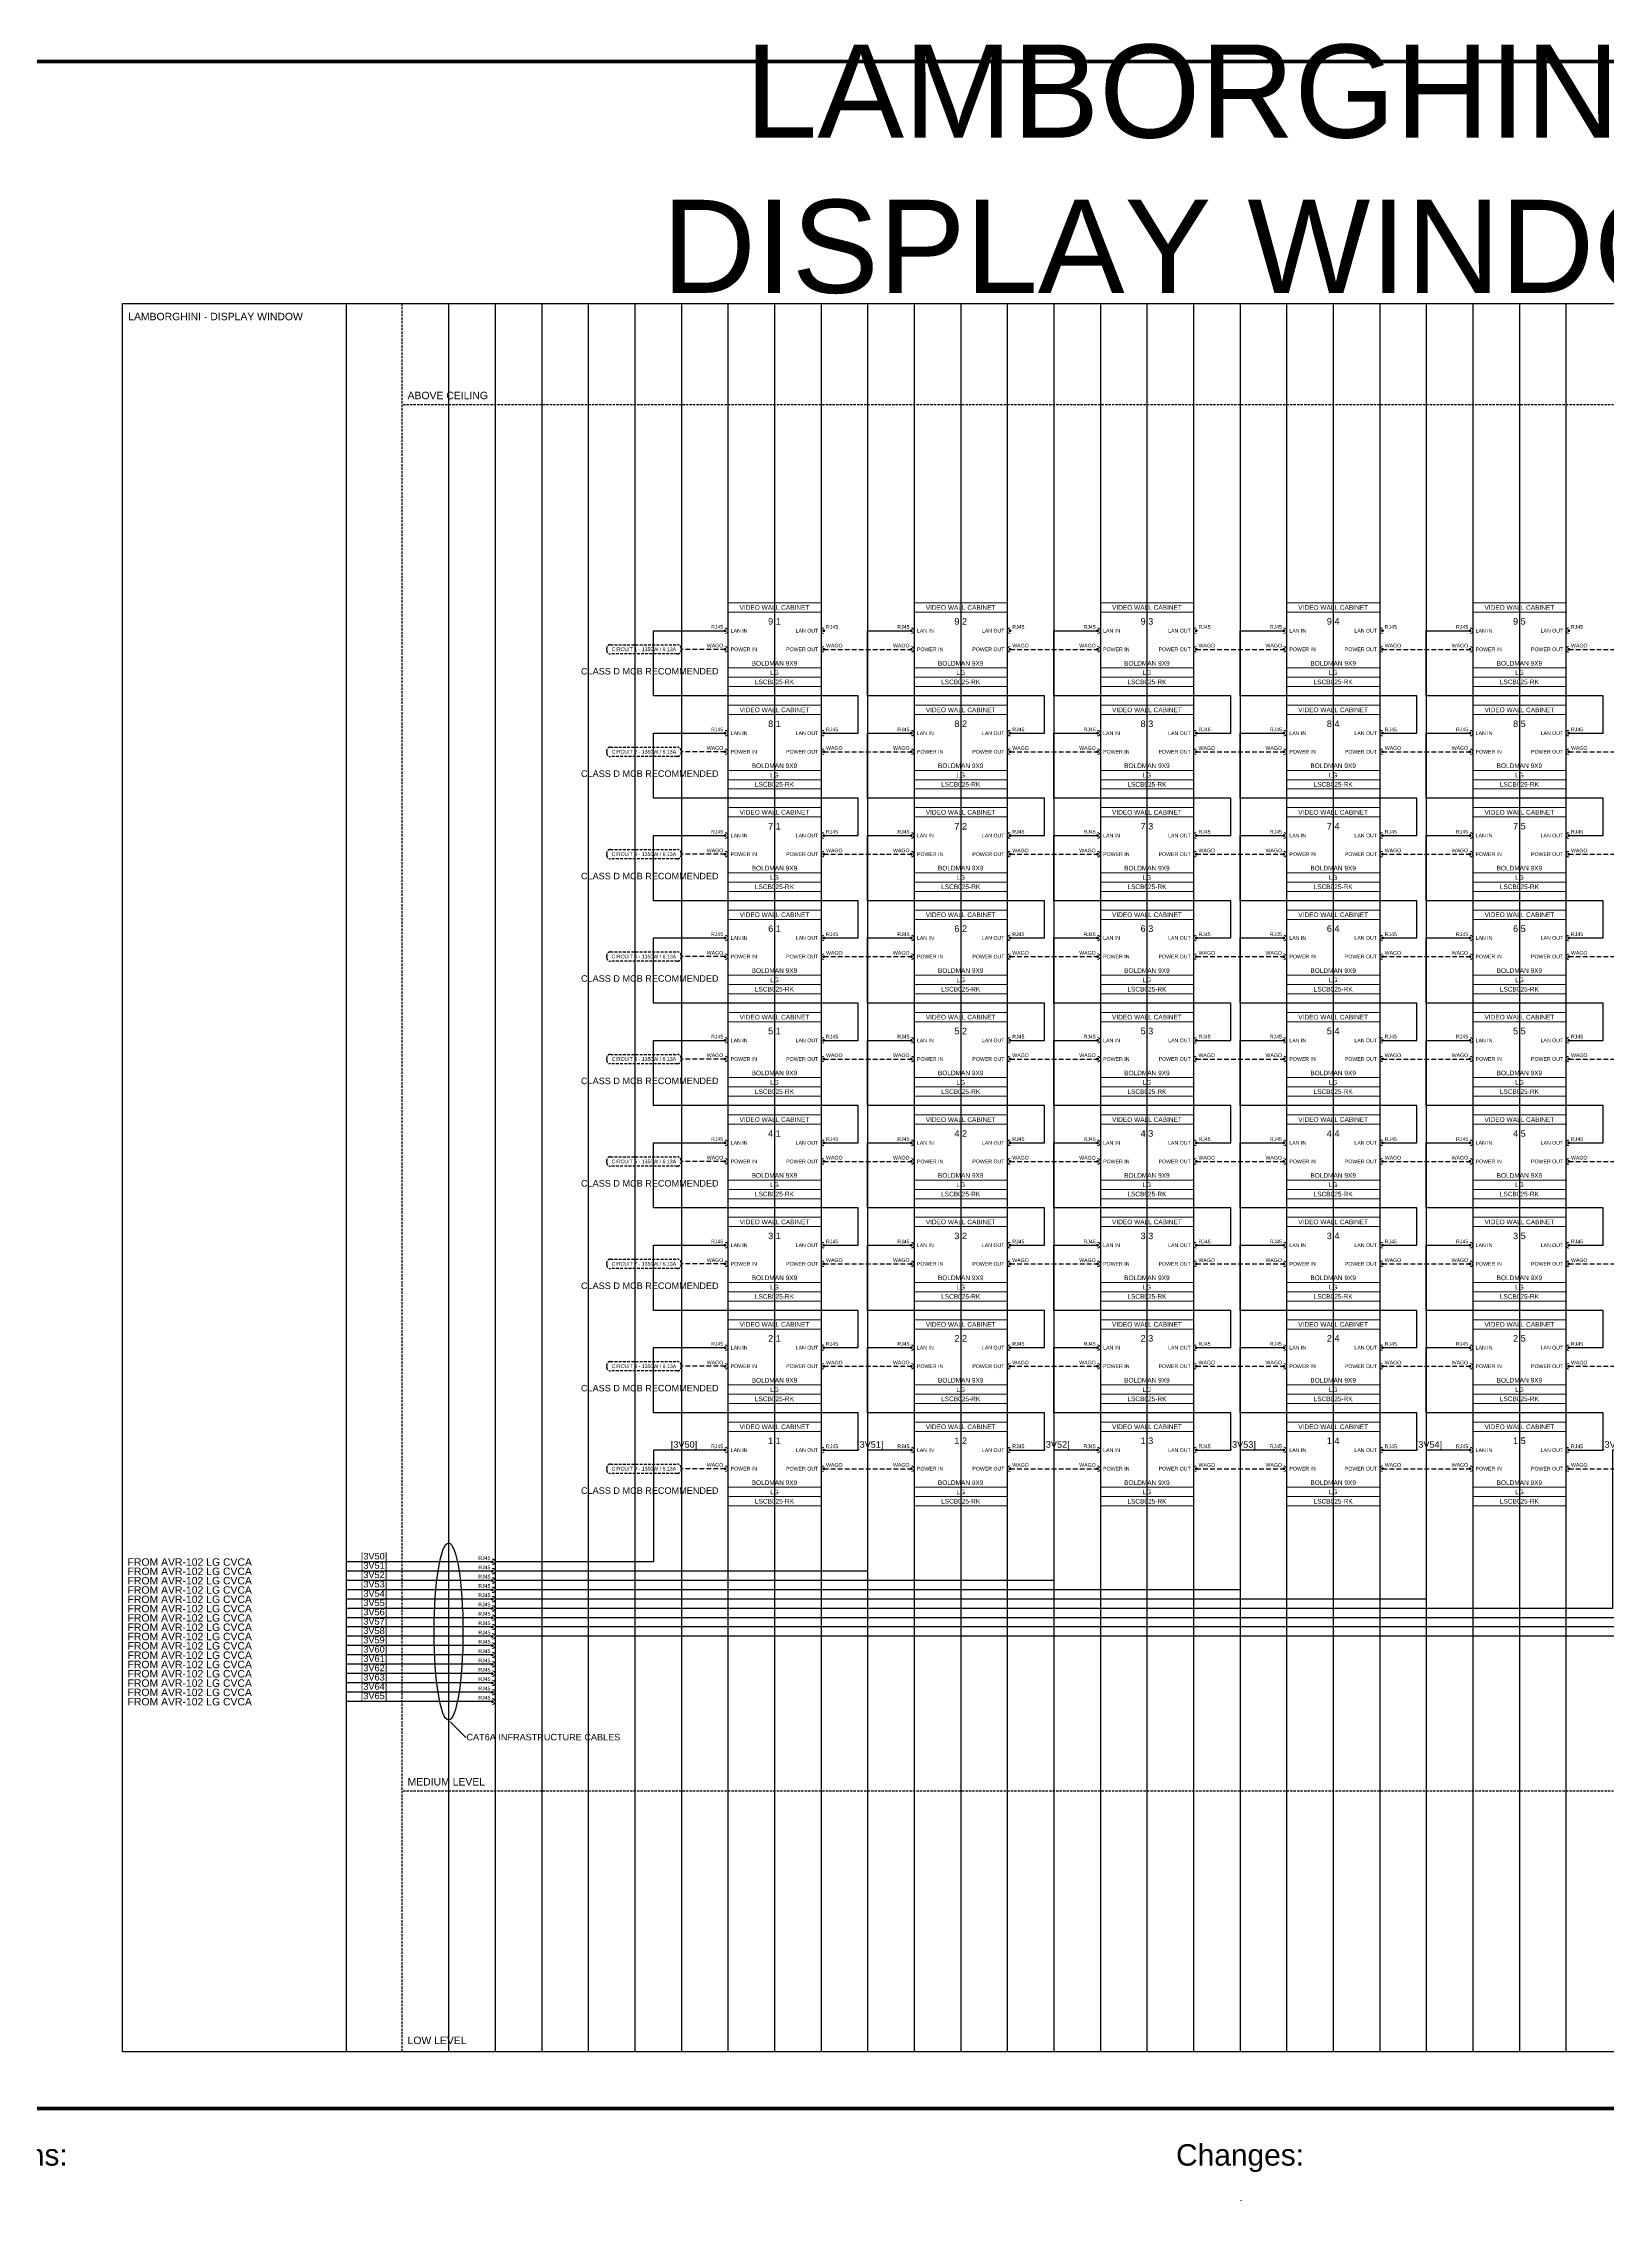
# Model space of a CAD drawing. Header units: millimetres. Extents: x -71336 to -35435, y -26189 to 22712.
# Drawn here: x -48688 to -47848, y -992 to 167 of the extents above; entities that cross this region are included whole.
import ezdxf
from ezdxf import colors
from ezdxf.entities.mleader import LeaderData, LeaderLine
from ezdxf.enums import TextEntityAlignment as Align
from ezdxf.math import Vec2, Vec3

# ---------------------------------------------------------------- set-up
doc = ezdxf.new("R2018")
doc.units = ezdxf.units.MM
doc.linetypes.add('DASHED', pattern=[0.75, 0.5, -0.25])
doc.linetypes.add('DASHED2', pattern=[0.375, 0.25, -0.125])
for name, color, linetype in [('SC - 3 Core Flex', 7, 'DASHED'), ('SC - Cat - Green - Data', 84, 'Continuous'), ('SC - Cat - Red - AV', 1, 'Continuous'), ('SC - Text', 7, 'Continuous'), ('Text', 7, 'Continuous')]:
    doc.layers.add(name, color=color, linetype=linetype)
doc.layers.add('SC - Equipment', color=7, linetype='Continuous', lineweight=13)
doc.layers.add('SC - Titlesheet - Model', color=250, linetype='Continuous', plot=False)
doc.layers.add('SC - Xlines', color=252, linetype='Continuous', plot=False)
doc.styles.add('ARIAL', font='arial.ttf')
doc.styles.get("Standard").update_dxf_attribs({"font": 'arial.ttf', "height": 35})

# ---------------------------------------------------------------- blocks, each defined once
blk = doc.blocks.new('LG LSCB025-RK - SCHEMATIC')
at = {"layer": 'SC - Equipment'}
for p, q in [((-25, 0), (25, 0)), ((-25, -45), (-25, 0)), ((25, 0), (25, -45)), ((25, -5), (-25, -5)), ((25, -35), (-25, -35)), ((25, -35), (-25, -35)), ((25, -40), (-25, -40)), ((25, -40), (-25, -40)), ((25, -40), (-25, -40)), ((25, -45), (-25, -45))]:
    blk.add_line(p, q, dxfattribs=at)
at = {"layer": 'SC - Equipment', "const_width": 0.7}
for points in [[(-26.1, -15, 1), (-26.9, -15, 1)], [(26.1, -15, -1), (26.9, -15, -1)], [(-26.1, -25, 1), (-26.9, -25, 1)], [(26.1, -25, -1), (26.9, -25, -1)]]:
    blk.add_lwpolyline(points, format="xyb", close=True, dxfattribs=at)
at = {"layer": 'SC - Equipment'}
for centre, start, end in [((-26.5, -15), 270, 90), ((26.5, -15), 90, 270), ((-26.5, -25), 270, 90), ((26.5, -25), 90, 270)]:
    blk.add_arc(centre, 1.5, start, end, dxfattribs=at)
at = {"ltscale": 5}
for tag, p in [('DESCRIPTION', (0, -2.5)), ('BRACKET', (0, -32.5)), ('MODEL', (0, -42.5)), ('MAKE', (0, -37.5))]:
    blk.add_attdef(tag, text='', height=2.5, dxfattribs=at).set_placement(p, align=Align.MIDDLE_CENTER)
at = {"ltscale": 5, "flags": 1}
for tag, p in [('ROOM_TYPE', (45, -5)), ('LOCATION', (45, -10)), ('RACK_EQUIPMENT_(Y/N)', (45, -15)), ('IP_(Y/N)', (45, -30)), ('POE(WATT)', (45, -35)), ('AMP(@240V)', (45, -40)), ('WATT', (45, -45)), ('WEIGHT(KG)', (45, -55)), ('TRANSFORMER_TAPS', (45, -60)), ('BTU/H', (45, -50))]:
    blk.add_attdef(tag, p, '', height=2.5, dxfattribs=at)
at = {"layer": 'SC - Equipment', "ltscale": 5, "char_height": 2}
for s, insert, width, attachment_point in [('WAGO', (-27.5, -23), 5.774, 6), ('RJ45', (-27.5, -13), 5.774, 6), ('LAN IN', (-23.5, -15), 23.5, 4), ('LAN OUT', (23.5, -15), 23.5, 6), ('WAGO', (27.7, -23), 3.746, 4), ('RJ45', (27.7, -13), 3.746, 4), ('POWER IN', (-23.5, -25), 23.5, 4), ('POWER OUT', (23.5, -25), 23.5, 6)]:
    blk.add_mtext(s, dxfattribs=dict(at, insert=insert, width=width, attachment_point=attachment_point))
blk = doc.blocks.new('*U189')
at = {"layer": 'SC - Titlesheet - Model', "color": 6, "ltscale": 5, "const_width": 1}
blk.add_lwpolyline([(-365.5, -287), (365.5, -287), (365.5, 287), (-365.5, 287)], close=True, dxfattribs=at)
at = {"ltscale": 5, "style": 'ARIAL'}
blk.add_text('Additions:', height=6, dxfattribs=at).set_placement((-365.5, -297), align=Align.TOP_LEFT)
blk.add_text('Changes:', height=6, dxfattribs=at).set_placement((0, -297), align=Align.TOP_CENTER)
at = {"layer": 'SC - Titlesheet - Model', "color": 5, "lineweight": 30, "ltscale": 5, "flags": 104}
blk.add_attdef('ADDITIONS', text='', height=5, dxfattribs=at).set_placement((-365.5, -312), align=Align.TOP_LEFT)
blk.add_attdef('CHANGES', text='', height=5, dxfattribs=at).set_placement((0, -312), align=Align.TOP_CENTER)
blk.add_attdef('OMISSIONS', text='', height=5, dxfattribs=at).set_placement((365.5, -312), align=Align.TOP_RIGHT)

msp = doc.modelspace()

# ---------------------------------------------------------------- linework, layer by layer
at = {"color": 30, "linetype": 'DASHED2', "ltscale": 5}
msp.add_line((-48495.154, 26.75), (-48495.159, -912.147), dxfattribs=at)
at = {"color": 31, "linetype": 'DASHED2', "ltscale": 5}
for p, q in [((-47445.154, -27.698), (-48495.154, -27.696)), ((-47445.154, -772.148), (-48495.155, -772.148))]:
    msp.add_line(p, q, dxfattribs=at)
at = {"layer": 'SC - 3 Core Flex', "ltscale": 3}
for points in [[(-48383.252, -156.468), (-48347.252, -156.468, -0.41421356), (-48345.252, -158.468), (-48345.252, -159.468, -0.41421356), (-48347.252, -161.468), (-48383.252, -161.468, -0.41421356), (-48385.252, -159.468), (-48385.252, -158.468, -0.41421356)], [(-48383.252, -211.468), (-48347.252, -211.468, -0.41421356), (-48345.252, -213.468), (-48345.252, -214.468, -0.41421356), (-48347.252, -216.468), (-48383.252, -216.468, -0.41421356), (-48385.252, -214.468), (-48385.252, -213.468, -0.41421356)], [(-48383.252, -266.468), (-48347.252, -266.468, -0.41421356), (-48345.252, -268.468), (-48345.252, -269.468, -0.41421356), (-48347.252, -271.468), (-48383.252, -271.468, -0.41421356), (-48385.252, -269.468), (-48385.252, -268.468, -0.41421356)], [(-48383.252, -321.468), (-48347.252, -321.468, -0.41421356), (-48345.252, -323.468), (-48345.252, -324.468, -0.41421356), (-48347.252, -326.468), (-48383.252, -326.468, -0.41421356), (-48385.252, -324.468), (-48385.252, -323.468, -0.41421356)], [(-48383.252, -376.468), (-48347.252, -376.468, -0.41421356), (-48345.252, -378.468), (-48345.252, -379.468, -0.41421356), (-48347.252, -381.468), (-48383.252, -381.468, -0.41421356), (-48385.252, -379.468), (-48385.252, -378.468, -0.41421356)], [(-48383.252, -431.468), (-48347.252, -431.468, -0.41421356), (-48345.252, -433.468), (-48345.252, -434.468, -0.41421356), (-48347.252, -436.468), (-48383.252, -436.468, -0.41421356), (-48385.252, -434.468), (-48385.252, -433.468, -0.41421356)], [(-48383.252, -486.468), (-48347.252, -486.468, -0.41421356), (-48345.252, -488.468), (-48345.252, -489.468, -0.41421356), (-48347.252, -491.468), (-48383.252, -491.468, -0.41421356), (-48385.252, -489.468), (-48385.252, -488.468, -0.41421356)], [(-48383.252, -541.468), (-48347.252, -541.468, -0.41421356), (-48345.252, -543.468), (-48345.252, -544.468, -0.41421356), (-48347.252, -546.468), (-48383.252, -546.468, -0.41421356), (-48385.252, -544.468), (-48385.252, -543.468, -0.41421356)], [(-48383.252, -596.468), (-48347.252, -596.468, -0.41421356), (-48345.252, -598.468), (-48345.252, -599.468, -0.41421356), (-48347.252, -601.468), (-48383.252, -601.468, -0.41421356), (-48385.252, -599.468), (-48385.252, -598.468, -0.41421356)]]:
    msp.add_lwpolyline(points, format="xyb", close=True, dxfattribs=at)
at = {"layer": 'SC - 3 Core Flex', "ltscale": 5}
for points in [[(-48321.654, -158.968), (-48345.154, -158.968)], [(-48268.654, -158.968), (-48221.654, -158.968)], [(-48168.654, -158.968), (-48121.654, -158.968)], [(-48068.654, -158.968), (-48021.654, -158.968)], [(-47968.654, -158.968), (-47921.654, -158.968)], [(-47868.654, -158.968), (-47821.654, -158.968)], [(-48321.654, -213.968), (-48345.154, -213.968)], [(-48268.654, -213.968), (-48221.654, -213.968)], [(-48168.654, -213.968), (-48121.654, -213.968)], [(-48068.654, -213.968), (-48021.654, -213.968)], [(-47968.654, -213.968), (-47921.654, -213.968)], [(-47868.654, -213.968), (-47821.654, -213.968)], [(-48321.654, -268.968), (-48345.154, -268.968)], [(-48268.654, -268.968), (-48221.654, -268.968)], [(-48168.654, -268.968), (-48121.654, -268.968)], [(-48068.654, -268.968), (-48021.654, -268.968)], [(-47968.654, -268.968), (-47921.654, -268.968)], [(-47868.654, -268.968), (-47821.654, -268.968)], [(-48321.654, -323.968), (-48345.154, -323.968)], [(-48268.654, -323.968), (-48221.654, -323.968)], [(-48168.654, -323.968), (-48121.654, -323.968)], [(-48068.654, -323.968), (-48021.654, -323.968)], [(-47968.654, -323.968), (-47921.654, -323.968)], [(-47868.654, -323.968), (-47821.654, -323.968)], [(-48321.654, -378.968), (-48345.154, -378.968)], [(-48268.654, -378.968), (-48221.654, -378.968)], [(-48168.654, -378.968), (-48121.654, -378.968)], [(-48068.654, -378.968), (-48021.654, -378.968)], [(-47968.654, -378.968), (-47921.654, -378.968)], [(-47868.654, -378.968), (-47821.654, -378.968)], [(-48321.654, -433.968), (-48345.154, -433.968)], [(-48268.654, -433.968), (-48221.654, -433.968)], [(-48168.654, -433.968), (-48121.654, -433.968)], [(-48068.654, -433.968), (-48021.654, -433.968)], [(-47968.654, -433.968), (-47921.654, -433.968)], [(-47868.654, -433.968), (-47821.654, -433.968)], [(-48321.654, -488.968), (-48345.154, -488.968)], [(-48268.654, -488.968), (-48221.654, -488.968)], [(-48168.654, -488.968), (-48121.654, -488.968)], [(-48068.654, -488.968), (-48021.654, -488.968)], [(-47968.654, -488.968), (-47921.654, -488.968)], [(-47868.654, -488.968), (-47821.654, -488.968)], [(-48321.654, -543.968), (-48345.154, -543.968)], [(-48268.654, -543.968), (-48221.654, -543.968)], [(-48168.654, -543.968), (-48121.654, -543.968)], [(-48068.654, -543.968), (-48021.654, -543.968)], [(-47968.654, -543.968), (-47921.654, -543.968)], [(-47868.654, -543.968), (-47821.654, -543.968)], [(-48321.654, -598.968), (-48345.154, -598.968)], [(-48268.654, -598.968), (-48221.654, -598.968)], [(-48168.654, -598.968), (-48121.654, -598.968)], [(-48068.654, -598.968), (-48021.654, -598.968)], [(-47968.654, -598.968), (-47921.654, -598.968)], [(-47868.654, -598.968), (-47821.654, -598.968)]]:
    msp.add_lwpolyline(points, dxfattribs=at)
at = {"layer": 'SC - Cat - Green - Data', "ltscale": 5}
for points in [[(-48446.654, -648.968), (-48525.154, -648.968)], [(-48446.654, -653.968), (-48525.154, -653.968)], [(-48446.654, -658.968), (-48525.154, -658.968)], [(-48446.654, -663.968), (-48525.154, -663.968)], [(-48446.654, -668.968), (-48525.154, -668.968)], [(-48446.654, -673.968), (-48525.154, -673.968)], [(-48446.654, -678.968), (-48525.154, -678.968)], [(-48446.654, -683.968), (-48525.154, -683.968)], [(-48446.654, -688.968), (-48525.154, -688.968)], [(-48446.654, -693.968), (-48525.154, -693.968)], [(-48446.654, -698.968), (-48525.154, -698.968)], [(-48446.654, -703.968), (-48525.154, -703.968)], [(-48446.654, -708.968), (-48525.154, -708.968)], [(-48446.654, -713.968), (-48525.154, -713.968)], [(-48446.654, -718.968), (-48525.154, -718.968)], [(-48446.654, -723.968), (-48525.154, -723.968)]]:
    msp.add_lwpolyline(points, dxfattribs=at)
at = {"layer": 'SC - Cat - Red - AV', "ltscale": 5}
for points in [[(-48268.654, -203.968), (-48250.154, -203.968), (-48250.154, -183.968), (-48360.154, -183.968), (-48360.154, -148.968), (-48321.654, -148.968)], [(-48168.654, -203.968), (-48150.154, -203.968), (-48150.154, -183.968), (-48245.154, -183.968), (-48245.154, -148.968), (-48221.654, -148.968)], [(-48068.654, -203.968), (-48050.154, -203.968), (-48050.154, -183.968), (-48145.154, -183.968), (-48145.154, -148.968), (-48121.654, -148.968)], [(-47968.654, -203.968), (-47950.154, -203.968), (-47950.154, -183.968), (-48045.154, -183.968), (-48045.154, -148.968), (-48021.654, -148.968)], [(-47868.654, -203.968), (-47850.154, -203.968), (-47850.154, -183.968), (-47945.154, -183.968), (-47945.154, -148.968), (-47921.654, -148.968)], [(-48268.654, -258.968), (-48250.154, -258.968), (-48250.154, -238.968), (-48360.154, -238.968), (-48360.154, -203.968), (-48321.654, -203.968)], [(-48168.654, -258.968), (-48150.154, -258.968), (-48150.154, -238.968), (-48245.154, -238.968), (-48245.154, -203.968), (-48221.654, -203.968)], [(-48068.654, -258.968), (-48050.154, -258.968), (-48050.154, -238.968), (-48145.154, -238.968), (-48145.154, -203.968), (-48121.654, -203.968)], [(-47968.654, -258.968), (-47950.154, -258.968), (-47950.154, -238.968), (-48045.154, -238.968), (-48045.154, -203.968), (-48021.654, -203.968)], [(-47868.654, -258.968), (-47850.154, -258.968), (-47850.154, -238.968), (-47945.154, -238.968), (-47945.154, -203.968), (-47921.654, -203.968)], [(-48268.654, -313.968), (-48250.154, -313.968), (-48250.154, -293.968), (-48360.154, -293.968), (-48360.154, -258.968), (-48321.654, -258.968)], [(-48168.654, -313.968), (-48150.154, -313.968), (-48150.154, -293.968), (-48245.154, -293.968), (-48245.154, -258.968), (-48221.654, -258.968)], [(-48068.654, -313.968), (-48050.154, -313.968), (-48050.154, -293.968), (-48145.154, -293.968), (-48145.154, -258.968), (-48121.654, -258.968)], [(-47968.654, -313.968), (-47950.154, -313.968), (-47950.154, -293.968), (-48045.154, -293.968), (-48045.154, -258.968), (-48021.654, -258.968)], [(-47868.654, -313.968), (-47850.154, -313.968), (-47850.154, -293.968), (-47945.154, -293.968), (-47945.154, -258.968), (-47921.654, -258.968)], [(-48268.654, -368.968), (-48250.154, -368.968), (-48250.154, -348.968), (-48360.154, -348.968), (-48360.154, -313.968), (-48321.654, -313.968)], [(-48168.654, -368.968), (-48150.154, -368.968), (-48150.154, -348.968), (-48245.154, -348.968), (-48245.154, -313.968), (-48221.654, -313.968)], [(-48068.654, -368.968), (-48050.154, -368.968), (-48050.154, -348.968), (-48145.154, -348.968), (-48145.154, -313.968), (-48121.654, -313.968)], [(-47968.654, -368.968), (-47950.154, -368.968), (-47950.154, -348.968), (-48045.154, -348.968), (-48045.154, -313.968), (-48021.654, -313.968)], [(-47868.654, -368.968), (-47850.154, -368.968), (-47850.154, -348.968), (-47945.154, -348.968), (-47945.154, -313.968), (-47921.654, -313.968)], [(-48268.654, -423.968), (-48250.154, -423.968), (-48250.154, -403.968), (-48360.154, -403.968), (-48360.154, -368.968), (-48321.654, -368.968)], [(-48168.654, -423.968), (-48150.154, -423.968), (-48150.154, -403.968), (-48245.154, -403.968), (-48245.154, -368.968), (-48221.654, -368.968)], [(-48068.654, -423.968), (-48050.154, -423.968), (-48050.154, -403.968), (-48145.154, -403.968), (-48145.154, -368.968), (-48121.654, -368.968)], [(-47968.654, -423.968), (-47950.154, -423.968), (-47950.154, -403.968), (-48045.154, -403.968), (-48045.154, -368.968), (-48021.654, -368.968)], [(-47868.654, -423.968), (-47850.154, -423.968), (-47850.154, -403.968), (-47945.154, -403.968), (-47945.154, -368.968), (-47921.654, -368.968)], [(-48268.654, -478.968), (-48250.154, -478.968), (-48250.154, -458.968), (-48360.154, -458.968), (-48360.154, -423.968), (-48321.654, -423.968)], [(-48168.654, -478.968), (-48150.154, -478.968), (-48150.154, -458.968), (-48245.154, -458.968), (-48245.154, -423.968), (-48221.654, -423.968)], [(-48068.654, -478.968), (-48050.154, -478.968), (-48050.154, -458.968), (-48145.154, -458.968), (-48145.154, -423.968), (-48121.654, -423.968)], [(-47968.654, -478.968), (-47950.154, -478.968), (-47950.154, -458.968), (-48045.154, -458.968), (-48045.154, -423.968), (-48021.654, -423.968)], [(-47868.654, -478.968), (-47850.154, -478.968), (-47850.154, -458.968), (-47945.154, -458.968), (-47945.154, -423.968), (-47921.654, -423.968)], [(-48268.654, -533.968), (-48250.154, -533.968), (-48250.154, -513.968), (-48360.154, -513.968), (-48360.154, -478.968), (-48321.654, -478.968)], [(-48168.654, -533.968), (-48150.154, -533.968), (-48150.154, -513.968), (-48245.154, -513.968), (-48245.154, -478.968), (-48221.654, -478.968)], [(-48068.654, -533.968), (-48050.154, -533.968), (-48050.154, -513.968), (-48145.154, -513.968), (-48145.154, -478.968), (-48121.654, -478.968)], [(-47968.654, -533.968), (-47950.154, -533.968), (-47950.154, -513.968), (-48045.154, -513.968), (-48045.154, -478.968), (-48021.654, -478.968)], [(-47868.654, -533.968), (-47850.154, -533.968), (-47850.154, -513.968), (-47945.154, -513.968), (-47945.154, -478.968), (-47921.654, -478.968)], [(-48268.654, -588.968), (-48250.154, -588.968), (-48250.154, -568.968), (-48360.154, -568.968), (-48360.154, -533.968), (-48321.654, -533.968)], [(-48168.654, -588.968), (-48150.154, -588.968), (-48150.154, -568.968), (-48245.154, -568.968), (-48245.154, -533.968), (-48221.654, -533.968)], [(-48068.654, -588.968), (-48050.154, -588.968), (-48050.154, -568.968), (-48145.154, -568.968), (-48145.154, -533.968), (-48121.654, -533.968)], [(-47968.654, -588.968), (-47950.154, -588.968), (-47950.154, -568.968), (-48045.154, -568.968), (-48045.154, -533.968), (-48021.654, -533.968)], [(-47868.654, -588.968), (-47850.154, -588.968), (-47850.154, -568.968), (-47945.154, -568.968), (-47945.154, -533.968), (-47921.654, -533.968)], [(-48321.654, -588.968), (-48360.154, -588.968), (-48360.154, -648.968), (-48445.154, -648.968)], [(-48221.654, -588.968), (-48245.154, -588.968), (-48245.154, -653.968), (-48445.154, -653.968)], [(-48121.654, -588.968), (-48145.154, -588.968), (-48145.154, -658.968), (-48445.154, -658.968)], [(-48021.654, -588.968), (-48045.154, -588.968), (-48045.154, -663.968), (-48445.154, -663.968)], [(-47921.654, -588.968), (-47945.154, -588.968), (-47945.154, -668.968), (-48445.154, -668.968)], [(-47821.654, -588.968), (-47845.154, -588.968), (-47845.154, -673.968), (-48445.154, -673.968)], [(-47721.654, -588.968), (-47745.154, -588.968), (-47745.154, -678.968), (-48445.154, -678.968)], [(-47621.654, -588.968), (-47645.154, -588.968), (-47645.154, -683.968), (-48445.154, -683.968)], [(-47521.654, -588.969), (-47545.154, -588.969), (-47545.154, -688.969), (-48445.154, -688.969)]]:
    msp.add_lwpolyline(points, dxfattribs=at)
at = {"layer": 'SC - Equipment', "const_width": 0.7}
for points in [[(-48446.254, -649.01, 1), (-48447.054, -649.01, 1)], [(-48446.254, -654.01, 1), (-48447.054, -654.01, 1)], [(-48446.254, -659.01, 1), (-48447.054, -659.01, 1)], [(-48446.254, -664.01, 1), (-48447.054, -664.01, 1)], [(-48446.254, -669.011, 1), (-48447.054, -669.011, 1)], [(-48446.254, -674.01, 1), (-48447.054, -674.01, 1)], [(-48446.254, -679.01, 1), (-48447.054, -679.01, 1)], [(-48446.254, -684.01, 1), (-48447.054, -684.01, 1)], [(-48446.254, -689.011, 1), (-48447.054, -689.011, 1)], [(-48446.254, -694.01, 1), (-48447.054, -694.01, 1)], [(-48446.254, -699.01, 1), (-48447.054, -699.01, 1)], [(-48446.254, -704.01, 1), (-48447.054, -704.01, 1)], [(-48446.254, -709.01, 1), (-48447.054, -709.01, 1)], [(-48446.254, -714.011, 1), (-48447.054, -714.011, 1)], [(-48446.254, -719.01, 1), (-48447.054, -719.01, 1)], [(-48446.254, -724.01, 1), (-48447.054, -724.01, 1)]]:
    msp.add_lwpolyline(points, format="xyb", close=True, dxfattribs=at)
at = {"layer": 'SC - Equipment'}
for centre in [(-48446.654, -649.01), (-48446.654, -654.01), (-48446.654, -659.01), (-48446.654, -664.01), (-48446.654, -669.011), (-48446.654, -674.01), (-48446.654, -679.01), (-48446.654, -684.01), (-48446.654, -689.011), (-48446.654, -694.01), (-48446.654, -699.01), (-48446.654, -704.01), (-48446.654, -709.01), (-48446.654, -714.011), (-48446.654, -719.01), (-48446.654, -724.01)]:
    msp.add_arc(centre, 1.5, 270, 90, dxfattribs=at)
at = {"layer": 'SC - Text'}
msp.add_ellipse((-48470.154, -686.468), major_axis=(0, -47.5), ratio=0.16308998, dxfattribs=at)
at = {"layer": 'SC - Xlines', "ltscale": 5, "transparency": 33554687}
msp.add_lwpolyline([(-48645.154, 26.75), (-47445.154, 26.744), (-47445.154, -912.153), (-48645.154, -912.146)], close=True, dxfattribs=at)
at = {"layer": 'SC - Xlines', "ltscale": 5}
for points in [[(-48525.154, 26.747), (-48525.154, -912.151)], [(-48445.154, 26.747), (-48445.154, -912.151)], [(-48395.154, 26.747), (-48395.154, -912.151)], [(-48345.154, 26.747), (-48345.154, -912.151)], [(-48295.154, 26.747), (-48295.154, -912.151)], [(-48245.154, 26.747), (-48245.154, -912.151)], [(-48195.154, 26.747), (-48195.154, -912.151)], [(-48145.154, 26.747), (-48145.154, -912.151)], [(-48095.154, 26.747), (-48095.154, -912.151)], [(-48045.154, 26.747), (-48045.154, -912.151)], [(-47995.154, 26.747), (-47995.154, -912.151)], [(-47945.154, 26.747), (-47945.154, -912.151)], [(-47895.154, 26.747), (-47895.154, -912.151)]]:
    msp.add_lwpolyline(points, dxfattribs=at)
at = {"layer": 'SC - Xlines', "color": 250, "ltscale": 5}
for points in [[(-48470.154, 26.745), (-48470.154, -912.151)], [(-48420.154, 26.745), (-48420.154, -912.151)], [(-48370.154, 26.745), (-48370.154, -912.151)], [(-48320.154, 26.745), (-48320.154, -912.151)], [(-48270.154, 26.745), (-48270.154, -912.151)], [(-48220.154, 26.745), (-48220.154, -912.151)], [(-48170.154, 26.745), (-48170.154, -912.151)], [(-48120.154, 26.745), (-48120.154, -912.151)], [(-48070.154, 26.745), (-48070.154, -912.151)], [(-48020.154, 26.745), (-48020.154, -912.151)], [(-47970.154, 26.745), (-47970.154, -912.151)], [(-47920.154, 26.745), (-47920.154, -912.151)], [(-47870.154, 26.745), (-47870.154, -912.151)]]:
    msp.add_lwpolyline(points, dxfattribs=at)

# ---------------------------------------------------------------- block references
ref = msp.add_blockref('*U189', (-48045.154, -392.917), dxfattribs=dict(xscale=1.915184678522737, yscale=1.915184678522737, zscale=1.915184678522737))
lines = msp.add_mtext('-', dxfattribs={"layer": 'SC - Titlesheet - Model', "color": 5, "ltscale": 5, "insert": (-48045.154, -990.454), "char_height": 2.5, "attachment_point": 1})
ref.add_attrib('CHANGES', '', (-48045.154, -990.454), dxfattribs={"flags": 104}).embed_mtext(lines)
at = {"ltscale": 5}
for p in [(-48295.154, -133.968), (-48195.154, -133.968), (-48095.154, -133.968), (-47995.154, -133.968), (-47895.154, -133.968), (-48295.154, -188.968), (-48195.154, -188.968), (-48095.154, -188.968), (-47995.154, -188.968), (-47895.154, -188.968), (-48295.154, -243.968), (-48195.154, -243.968), (-48095.154, -243.968), (-47995.154, -243.968), (-47895.154, -243.968), (-48295.154, -298.968), (-48195.154, -298.968), (-48095.154, -298.968), (-47995.154, -298.968), (-47895.154, -298.968), (-48295.154, -353.968), (-48195.154, -353.968), (-48095.154, -353.968), (-47995.154, -353.968), (-47895.154, -353.968), (-48295.154, -408.968), (-48195.154, -408.968), (-48095.154, -408.968), (-47995.154, -408.968), (-47895.154, -408.968), (-48295.154, -463.968), (-48195.154, -463.968), (-48095.154, -463.968), (-47995.154, -463.968), (-47895.154, -463.968), (-48295.154, -518.968), (-48195.154, -518.968), (-48095.154, -518.968), (-47995.154, -518.968), (-47895.154, -518.968), (-48295.154, -573.968), (-48195.154, -573.968), (-48095.154, -573.968), (-47995.154, -573.968), (-47895.154, -573.968)]:
    msp.add_blockref('LG LSCB025-RK - SCHEMATIC', p, dxfattribs=at).add_auto_attribs({'DESCRIPTION': 'VIDEO WALL CABINET', 'MAKE': 'LG', 'MODEL': 'LSCB025-RK', 'BRACKET': 'BOLDMAN 9X9'})

# ---------------------------------------------------------------- texts
at = {"layer": 'SC - Equipment', "ltscale": 5, "char_height": 2, "width": 5.77361, "attachment_point": 6}
for insert in [(-48447.654, -646.968), (-48447.654, -651.968), (-48447.654, -656.968), (-48447.654, -661.968), (-48447.654, -666.968), (-48447.654, -671.968), (-48447.654, -676.968), (-48447.654, -681.968), (-48447.654, -686.969), (-48447.654, -691.968), (-48447.654, -696.968), (-48447.654, -701.968), (-48447.654, -706.968), (-48447.654, -711.968), (-48447.654, -716.968), (-48447.654, -721.968)]:
    msp.add_mtext('RJ45', dxfattribs=dict(at, insert=insert))
at = {"layer": 'SC - Text', "style": 'ARIAL'}
for s, insert, char_height, attachment_point in [('LAMBORGHINI - \\PDISPLAY WINDOW', (-48045.154, 31.747), 50, 8), ('ABOVE CEILING', (-48492.154, -24.696), 4, 7), ('MEDIUM LEVEL', (-48492.155, -769.148), 4, 7), ('LOW LEVEL', (-48492.156, -908.008), 4, 7)]:
    msp.add_mtext(s, dxfattribs=dict(at, insert=insert, char_height=char_height, attachment_point=attachment_point))
at = {"layer": 'SC - Text', "insert": (-48642.154, 21.75), "char_height": 4, "width": 115.9946, "attachment_point": 1, "style": 'ARIAL'}
msp.add_mtext('LAMBORGHINI - DISPLAY WINDOW', dxfattribs=at)
at = {"layer": 'SC - Text'}
for s, insert, char_height, width, attachment_point in [('9:1', (-48295.154, -143.968), 3.5, 134.02561, 5), ('9:2', (-48195.154, -143.968), 3.5, 134.02561, 5), ('\\pxt29;9:3', (-48095.154, -143.968), 3.5, 134.02561, 5), ('9:4', (-47995.154, -143.968), 3.5, 134.02561, 5), ('9:5', (-47895.154, -143.968), 3.5, 134.02561, 5), ('CLASS D MCB RECOMMENDED', (-48325.154, -168.968), 3.5, 134.02561, 3), ('8:1', (-48295.154, -198.968), 3.5, 134.02561, 5), ('8:2', (-48195.154, -198.968), 3.5, 134.02561, 5), ('\\pxt29;8:3', (-48095.154, -198.968), 3.5, 134.02561, 5), ('8:4', (-47995.154, -198.968), 3.5, 134.02561, 5), ('8:5', (-47895.154, -198.968), 3.5, 134.02561, 5), ('CLASS D MCB RECOMMENDED', (-48325.154, -223.968), 3.5, 134.02561, 3), ('7:1', (-48295.154, -253.968), 3.5, 134.02561, 5), ('7:2', (-48195.154, -253.968), 3.5, 134.02561, 5), ('7:3', (-48095.154, -253.968), 3.5, 134.02561, 5), ('7:4', (-47995.154, -253.968), 3.5, 134.02561, 5), ('7:5', (-47895.154, -253.968), 3.5, 134.02561, 5), ('CLASS D MCB RECOMMENDED', (-48325.154, -278.968), 3.5, 134.02561, 3), ('6:1', (-48295.154, -308.968), 3.5, 134.02561, 5), ('6:2', (-48195.154, -308.968), 3.5, 134.02561, 5), ('6:3', (-48095.154, -308.968), 3.5, 134.02561, 5), ('6:4', (-47995.154, -308.968), 3.5, 134.02561, 5), ('6:5', (-47895.154, -308.968), 3.5, 134.02561, 5), ('CLASS D MCB RECOMMENDED', (-48325.154, -333.968), 3.5, 134.02561, 3), ('5:1', (-48295.154, -363.968), 3.5, 134.02561, 5), ('5:2', (-48195.154, -363.968), 3.5, 134.02561, 5), ('5:3', (-48095.154, -363.968), 3.5, 134.02561, 5), ('5:4', (-47995.154, -363.968), 3.5, 134.02561, 5), ('5:5', (-47895.154, -363.968), 3.5, 134.02561, 5), ('CLASS D MCB RECOMMENDED', (-48325.154, -388.968), 3.5, 134.02561, 3), ('4:1', (-48295.154, -418.968), 3.5, 134.02561, 5), ('4:2', (-48195.154, -418.968), 3.5, 134.02561, 5), ('4:3', (-48095.154, -418.968), 3.5, 134.02561, 5), ('4:4', (-47995.154, -418.968), 3.5, 134.02561, 5), ('4:5', (-47895.154, -418.968), 3.5, 134.02561, 5), ('CLASS D MCB RECOMMENDED', (-48325.154, -443.968), 3.5, 134.02561, 3), ('3:1', (-48295.154, -473.968), 3.5, 134.02561, 5), ('3:2', (-48195.154, -473.968), 3.5, 134.02561, 5), ('3:3', (-48095.154, -473.968), 3.5, 134.02561, 5), ('3:4', (-47995.154, -473.968), 3.5, 134.02561, 5), ('3:5', (-47895.154, -473.968), 3.5, 134.02561, 5), ('CLASS D MCB RECOMMENDED', (-48325.154, -498.968), 3.5, 134.02561, 3), ('2:1', (-48295.154, -528.968), 3.5, 134.02561, 5), ('2:2', (-48195.154, -528.968), 3.5, 134.02561, 5), ('2:3', (-48095.154, -528.968), 3.5, 134.02561, 5), ('2:4', (-47995.154, -528.968), 3.5, 134.02561, 5), ('2:5', (-47895.154, -528.968), 3.5, 134.02561, 5), ('CLASS D MCB RECOMMENDED', (-48325.154, -553.968), 3.5, 134.02561, 3), ('[3V50]', (-48336.654, -588.768), 3.5, 14.6761, 9), ('1:1', (-48295.154, -583.968), 3.5, 134.02561, 5), ('[3V51]', (-48236.654, -588.768), 3.5, 14.6761, 9), ('1:2', (-48195.154, -583.968), 3.5, 134.02561, 5), ('[3V52]', (-48136.654, -588.768), 3.5, 14.6761, 9), ('1:3', (-48095.154, -583.968), 3.5, 134.02561, 5), ('[3V53]', (-48036.654, -588.768), 3.5, 14.6761, 9), ('1:4', (-47995.154, -583.968), 3.5, 134.02561, 5), ('[3V54]', (-47936.654, -588.768), 3.5, 14.6761, 9), ('1:5', (-47895.154, -583.968), 3.5, 134.02561, 5), ('[3V55]', (-47836.654, -588.768), 3.5, 14.6761, 9), ('CLASS D MCB RECOMMENDED', (-48325.154, -608.968), 3.5, 134.02561, 3), ('FROM AVR-102 LG CVCA', (-48642.51, -649.117), 4, 131.69073, 4), ('[3V50]', (-48510.158, -648.768), 3.5, 12.99494, 8), ('FROM AVR-102 LG CVCA', (-48642.51, -654.117), 4, 131.69073, 4), ('FROM AVR-102 LG CVCA', (-48642.51, -659.117), 4, 131.69073, 4), ('[3V51]', (-48510.158, -653.768), 3.5, 12.99494, 8), ('[3V52]', (-48510.158, -658.768), 3.5, 12.99494, 8), ('[3V53]', (-48510.158, -663.768), 3.5, 12.99494, 8), ('FROM AVR-102 LG CVCA', (-48642.51, -664.117), 4, 131.69073, 4), ('FROM AVR-102 LG CVCA', (-48642.51, -669.117), 4, 131.69073, 4), ('FROM AVR-102 LG CVCA', (-48642.51, -674.117), 4, 131.69073, 4), ('[3V54]', (-48510.158, -668.768), 3.5, 12.99494, 8), ('[3V55]', (-48510.158, -673.768), 3.5, 12.99494, 8), ('FROM AVR-102 LG CVCA', (-48642.51, -679.117), 4, 131.69073, 4), ('FROM AVR-102 LG CVCA', (-48642.51, -684.117), 4, 131.69073, 4), ('[3V56]', (-48510.158, -678.768), 3.5, 12.99494, 8), ('[3V57]', (-48510.158, -683.768), 3.5, 12.99494, 8), ('FROM AVR-102 LG CVCA', (-48642.51, -689.117), 4, 131.69073, 4), ('FROM AVR-102 LG CVCA', (-48642.51, -694.117), 4, 131.69073, 4), ('[3V58]', (-48510.158, -688.768), 3.5, 12.99494, 8), ('[3V59]', (-48510.158, -693.768), 3.5, 12.99494, 8), ('[3V60]', (-48510.158, -698.768), 3.5, 12.99494, 8), ('FROM AVR-102 LG CVCA', (-48642.51, -699.117), 4, 131.69073, 4), ('FROM AVR-102 LG CVCA', (-48642.51, -704.117), 4, 131.69073, 4), ('[3V61]', (-48510.158, -703.768), 3.5, 12.99494, 8), ('[3V62]', (-48510.158, -708.768), 3.5, 12.99494, 8), ('FROM AVR-102 LG CVCA', (-48642.51, -709.117), 4, 131.69073, 4), ('FROM AVR-102 LG CVCA', (-48642.51, -714.117), 4, 131.69073, 4), ('FROM AVR-102 LG CVCA', (-48642.51, -719.117), 4, 131.69073, 4), ('[3V63]', (-48510.158, -713.768), 3.5, 12.99494, 8), ('[3V64]', (-48510.158, -718.768), 3.5, 12.99494, 8), ('FROM AVR-102 LG CVCA', (-48642.51, -724.117), 4, 131.69073, 4), ('[3V65]', (-48510.158, -723.768), 3.5, 12.99494, 8)]:
    msp.add_mtext(s, dxfattribs=dict(at, insert=insert, char_height=char_height, width=width, attachment_point=attachment_point))
at = {"layer": 'Text', "char_height": 2, "width": 143.97126, "attachment_point": 5}
for s, insert in [('CIRCUIT 1 - 1350W / 6.13A', (-48365.252, -158.968)), ('CIRCUIT 2 - 1350W / 6.13A', (-48365.252, -213.968)), ('CIRCUIT 3 - 1350W / 6.13A', (-48365.252, -268.968)), ('CIRCUIT 4 - 1350W / 6.13A', (-48365.252, -323.968)), ('CIRCUIT 5 - 1350W / 6.13A', (-48365.252, -378.968)), ('CIRCUIT 6 - 1350W / 6.13A', (-48365.252, -433.968)), ('CIRCUIT 7 - 1350W / 6.13A', (-48365.252, -488.968)), ('CIRCUIT 8 - 1350W / 6.13A', (-48365.252, -543.968)), ('CIRCUIT 9 - 1350W / 6.13A', (-48365.252, -598.968))]:
    msp.add_mtext(s, dxfattribs=dict(at, insert=insert))

# ---------------------------------------------------------------- leaders
at = {"layer": 'SC - Text'}
ml = msp.add_multileader_mtext('Standard', dxfattribs=at)
ml.set_content('CAT6A INFRASTRUCTURE CABLES', color=256)
ml.set_leader_properties()
ml.build(insert=Vec2(0, 0))
ml.multileader.update_dxf_attribs({"dogleg_length": 0.36, "arrow_head_size": 2})
ctx = ml.context
ctx.base_point, ctx.char_height, ctx.arrow_head_size, ctx.landing_gap_size, ctx.plane_origin = Vec3(-48460.619, -743.146), 3.5, 2, 0.09, Vec3(-48470.154, -733.972)
notes = []
notes.append((ctx, [(0, (1, 1, 0), (-48460.979, -743.146), (1, 0), 0.36, [(0, [(-48470.154, -733.972)], 0, [])])]))
ctx.mtext.insert, ctx.mtext.flow_direction = Vec3(-48460.529, -741.366), 5
for ctx, leaders in notes:
    for number, flags, end, landing, length, lines in leaders:
        leader = LeaderData()
        leader.index, (leader.has_last_leader_line, leader.has_dogleg_vector, leader.attachment_direction) = number, flags
        leader.last_leader_point, leader.dogleg_vector, leader.dogleg_length = Vec3(end), Vec3(landing), length
        for number, points, colour, breaks in lines:
            line = LeaderLine()
            line.index, line.vertices, line.color, line.breaks = number, Vec3.list(points), colors.encode_raw_color(colour), breaks
            leader.lines.append(line)
        ctx.leaders.append(leader)

doc.saveas('drawing.dxf')
